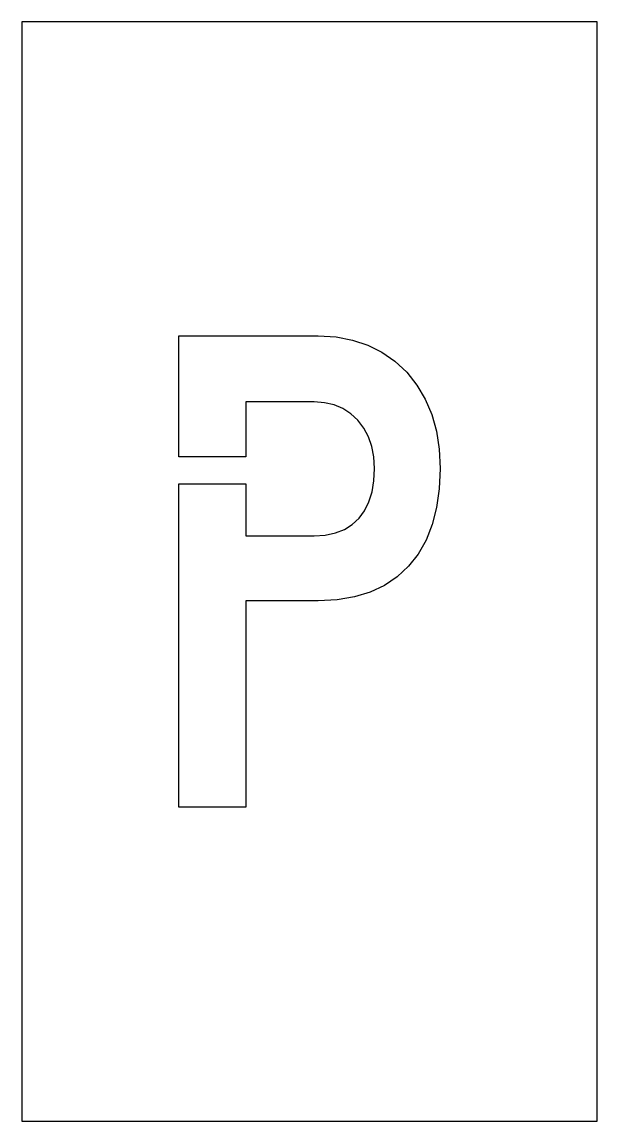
# Model space of a CAD drawing. Header units: inches. Extents: x 0 to 3.67, y 0 to 7.
import ezdxf

# ---------------------------------------------------------------- set-up
doc = ezdxf.new("R2010")
doc.units = ezdxf.units.IN
doc.header["$MEASUREMENT"] = 0
doc.layers.add('CUT', color=1, linetype='Continuous')

msp = doc.modelspace()

# ---------------------------------------------------------------- linework, layer by layer
at = {"layer": 'CUT'}
for points in [[(0, 0), (3.666, 0), (3.666, 7), (0, 7)], [(2.6156, 3.7985), (2.5764, 3.6997), (2.526, 3.6112), (2.4644, 3.533), (2.3925, 3.4661), (2.3109, 3.4113), (2.2199, 3.3688), (2.1192, 3.3383), (2.0091, 3.3201), (1.8893, 3.314), (1.4269, 3.314), (1.4269, 2), (1, 2), (1, 4.059), (1.4269, 4.059), (1.4269, 3.728), (1.8626, 3.728), (1.9339, 3.7324), (1.9981, 3.7458), (2.0553, 3.768), (2.1055, 3.799), (2.1487, 3.839), (2.1845, 3.8872), (2.2123, 3.9432), (2.2321, 4.0068), (2.2441, 4.078), (2.248, 4.157), (2.2438, 4.2297), (2.2309, 4.2967), (2.2096, 4.3579), (2.1797, 4.4133), (2.1413, 4.463), (2.096, 4.5051), (2.0455, 4.5379), (1.9898, 4.5613), (1.9288, 4.5753), (1.8626, 4.58), (1.4269, 4.58), (1.4269, 4.2298), (1, 4.2298), (1, 5), (1.8893, 5), (2.0021, 4.9936), (2.1074, 4.9743), (2.205, 4.9422), (2.2951, 4.8973), (2.3776, 4.8396), (2.4526, 4.769), (2.5178, 4.6878), (2.5711, 4.5983), (2.6126, 4.5005), (2.6423, 4.3943), (2.6601, 4.2798), (2.666, 4.157), (2.6604, 4.0272), (2.6436, 3.9077)]]:
    msp.add_lwpolyline(points, close=True, dxfattribs=at)

doc.saveas('drawing.dxf')
